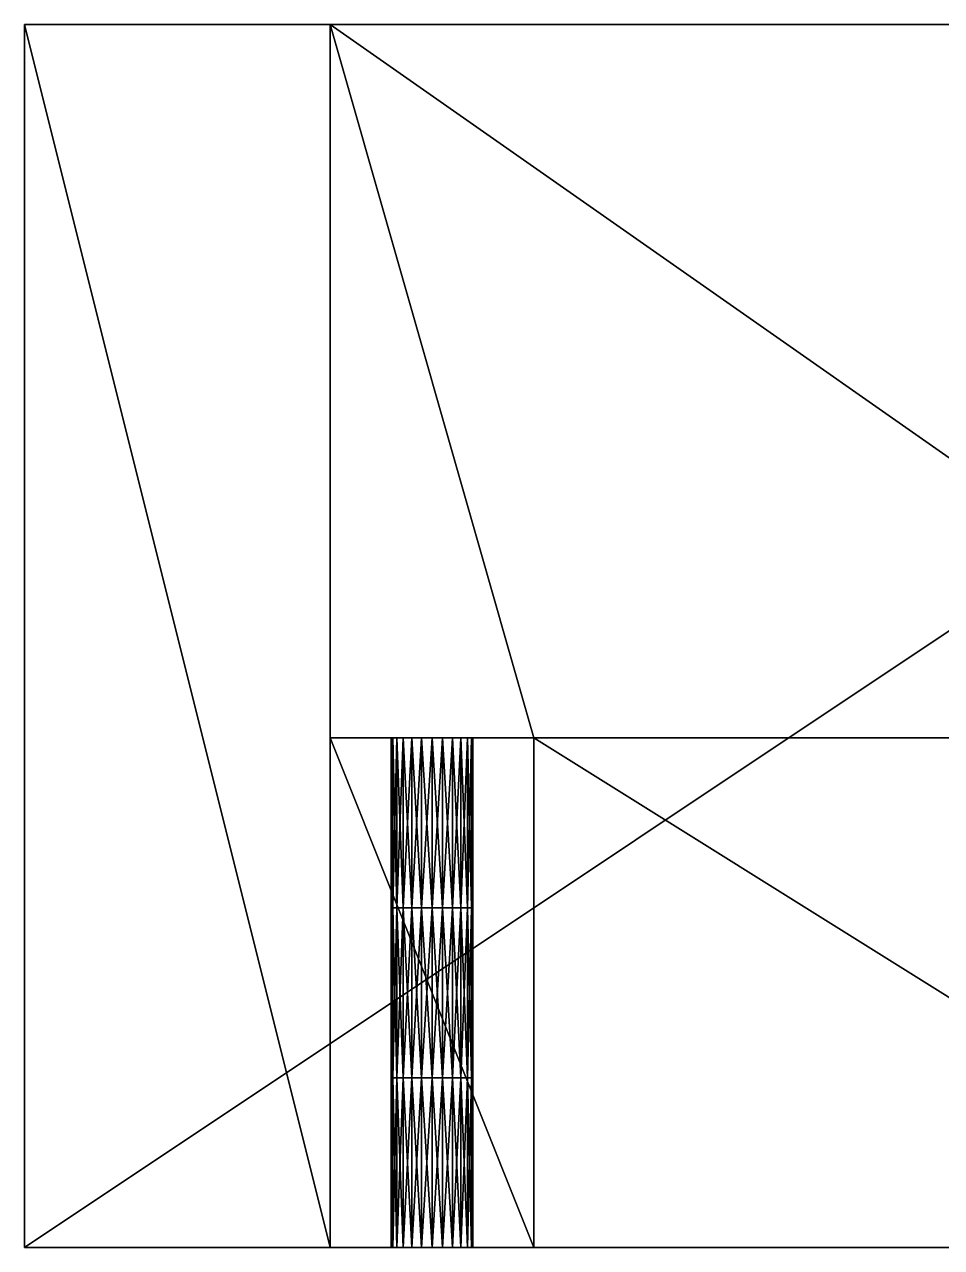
# Model space of a CAD drawing. Extents: x -45 to 45, y -30 to 30.
# Drawn here: x -45 to 0, y -30 to 30 of the extents above; entities that cross this region are included whole.
import ezdxf

# ---------------------------------------------------------------- set-up
doc = ezdxf.new("R2010")
doc.units = 0

msp = doc.modelspace()

# ---------------------------------------------------------------- linework, layer by layer
for points in [[(-30, 30, 10), (30, 30, 10), (-45, 30)], [(-45, 30), (30, 30, 10), (45, 30)], [(-45, 30), (-45, 30, 10), (-30, 30, 10)], [(-45, 30), (-45, -30.000006), (-45, 30, 10)], [(-45, 30, 10), (-45, -30.000006), (-45, -30.000006, 10)], [(-30, 30, 10), (-45, 30, 10), (-30, -30.000006, 10)], [(-30, -30.000006, 10), (-45, 30, 10), (-45, -30.000006, 10)], [(45, -30.000006), (-45, -30.000006), (45, 30)], [(45, 30), (-45, -30.000006), (-45, 30)], [(-30, -30.000006, 10), (-30, -5, 40), (-30, 30, 10)], [(-30, 30, 10), (-30, -5, 40), (-30, 30, 40)], [(-30, 30, 40), (30, 30, 40), (-30, 30, 10)], [(-30, 30, 10), (30, 30, 40), (30, 30, 10)], [(-20, -5, 40), (20, -5, 40), (-30, 30, 40)], [(-30, 30, 40), (20, -5, 40), (30, 30, 40)], [(-30, 30, 40), (-30, -5, 40), (-20, -5, 40)], [(-26.931852, -5, 55.517639), (-27, -5, 55), (-30, -5, 60)], [(-30, -5, 60), (-27, -5, 55), (-26.931852, -5, 54.482361)], [(-30, -5, 60), (-26.931852, -5, 54.482361), (-26.931852, -5, 45.517639)], [(-20, -5, 60), (-25, -5, 57), (-30, -5, 60)], [(-30, -5, 60), (-25, -5, 57), (-25.517639, -5, 56.931854)], [(-30, -5, 60), (-25.517639, -5, 56.931854), (-26, -5, 56.732052)], [(-26, -5, 56.732052), (-26.414213, -5, 56.414215), (-30, -5, 60)], [(-30, -5, 60), (-26.414213, -5, 56.414215), (-26.732052, -5, 56)], [(-30, -5, 60), (-26.732052, -5, 56), (-26.931852, -5, 55.517639)], [(-26.931852, -5, 45.517639), (-27, -5, 45), (-30, -5, 40)], [(-30, -5, 40), (-27, -5, 45), (-26.931852, -5, 44.482361)], [(-30, -5, 40), (-26.931852, -5, 44.482361), (-26.732052, -5, 44)], [(-26.732052, -5, 44), (-26.414213, -5, 43.585789), (-30, -5, 40)], [(-30, -5, 40), (-26.414213, -5, 43.585789), (-26, -5, 43.267948)], [(-30, -5, 40), (-26, -5, 43.267948), (-25.517639, -5, 43.06815)], [(-25.517639, -5, 43.06815), (-25, -5, 43), (-30, -5, 40)], [(-30, -5, 40), (-25, -5, 43), (-20, -5, 40)], [(-30, -5, 60), (-26.931852, -5, 45.517639), (-30, -5, 40)], [(-30, -5, 60), (-30, -5, 40), (-30, -30.000006, 60)], [(-30, -30.000006, 60), (-30, -5, 40), (-30, -30.000006, 10)], [(-20, -5, 60), (-30, -5, 60), (-20, -30.000006, 60)], [(-20, -30.000006, 60), (-30, -5, 60), (-30, -30.000006, 60)], [(-26.931852, -5, 55.517639), (-26.931852, -13.333336, 55.517639), (-27, -5, 55)], [(-27, -5, 55), (-26.931852, -13.333336, 55.517639), (-27, -13.333336, 55)], [(-27, -5, 55), (-27, -13.333336, 55), (-26.931852, -5, 54.482361)], [(-26.931852, -5, 54.482361), (-27, -13.333336, 55), (-26.931852, -13.333336, 54.482361)], [(-26.931852, -5, 45.517639), (-26.931852, -13.333336, 45.517639), (-27, -5, 45)], [(-27, -5, 45), (-26.931852, -13.333336, 45.517639), (-27, -13.333336, 45)], [(-27, -5, 45), (-27, -13.333336, 45), (-26.931852, -5, 44.482361)], [(-26.931852, -5, 44.482361), (-27, -13.333336, 45), (-26.931852, -13.333336, 44.482361)], [(-26.931852, -5, 45.517639), (-26.931852, -5, 54.482361), (-26.732052, -5, 54)], [(-26.931852, -5, 45.517639), (-26.732052, -5, 54), (-26.732052, -5, 46)], [(-26.931852, -5, 54.482361), (-26.931852, -13.333336, 54.482361), (-26.732052, -5, 54)], [(-26.732052, -5, 54), (-26.931852, -13.333336, 54.482361), (-26.732052, -13.333336, 54)], [(-26.732052, -5, 56), (-26.732052, -13.333336, 56), (-26.931852, -5, 55.517639)], [(-26.931852, -5, 55.517639), (-26.732052, -13.333336, 56), (-26.931852, -13.333336, 55.517639)], [(-26.931852, -5, 44.482361), (-26.931852, -13.333336, 44.482361), (-26.732052, -5, 44)], [(-26.732052, -5, 44), (-26.931852, -13.333336, 44.482361), (-26.732052, -13.333336, 44)], [(-26.732052, -5, 46), (-26.732052, -13.333336, 46), (-26.931852, -5, 45.517639)], [(-26.931852, -5, 45.517639), (-26.732052, -13.333336, 46), (-26.931852, -13.333336, 45.517639)], [(-26.732052, -5, 46), (-26.732052, -5, 54), (-26.414213, -5, 46.414215)], [(-26.414213, -5, 46.414215), (-26.732052, -5, 54), (-26.414213, -5, 53.585789)], [(-26.732052, -5, 54), (-26.732052, -13.333336, 54), (-26.414213, -5, 53.585789)], [(-26.414213, -5, 53.585789), (-26.732052, -13.333336, 54), (-26.414213, -13.333336, 53.585789)], [(-26.414213, -5, 56.414215), (-26.414213, -13.333336, 56.414215), (-26.732052, -5, 56)], [(-26.732052, -5, 56), (-26.414213, -13.333336, 56.414215), (-26.732052, -13.333336, 56)], [(-26.732052, -5, 44), (-26.732052, -13.333336, 44), (-26.414213, -5, 43.585789)], [(-26.414213, -5, 43.585789), (-26.732052, -13.333336, 44), (-26.414213, -13.333336, 43.585789)], [(-26.414213, -5, 46.414215), (-26.414213, -13.333336, 46.414215), (-26.732052, -5, 46)], [(-26.732052, -5, 46), (-26.414213, -13.333336, 46.414215), (-26.732052, -13.333336, 46)], [(-26.414213, -5, 46.414215), (-26.414213, -5, 53.585789), (-26, -5, 46.732052)], [(-26, -5, 46.732052), (-26.414213, -5, 53.585789), (-26, -5, 53.267948)], [(-26.414213, -5, 53.585789), (-26.414213, -13.333336, 53.585789), (-26, -5, 53.267948)], [(-26, -5, 53.267948), (-26.414213, -13.333336, 53.585789), (-26, -13.333336, 53.267948)], [(-26, -5, 56.732052), (-26, -13.333336, 56.732052), (-26.414213, -5, 56.414215)], [(-26.414213, -5, 56.414215), (-26, -13.333336, 56.732052), (-26.414213, -13.333336, 56.414215)], [(-26.414213, -5, 43.585789), (-26.414213, -13.333336, 43.585789), (-26, -5, 43.267948)], [(-26, -5, 43.267948), (-26.414213, -13.333336, 43.585789), (-26, -13.333336, 43.267948)], [(-26, -5, 46.732052), (-26, -13.333336, 46.732052), (-26.414213, -5, 46.414215)], [(-26.414213, -5, 46.414215), (-26, -13.333336, 46.732052), (-26.414213, -13.333336, 46.414215)], [(-26, -5, 46.732052), (-26, -5, 53.267948), (-25.517639, -5, 46.93185)], [(-25.517639, -5, 46.93185), (-26, -5, 53.267948), (-25.517639, -5, 53.06815)], [(-26, -5, 53.267948), (-26, -13.333336, 53.267948), (-25.517639, -5, 53.06815)], [(-25.517639, -5, 53.06815), (-26, -13.333336, 53.267948), (-25.517639, -13.333336, 53.06815)], [(-25.517639, -5, 56.931854), (-25.517639, -13.333336, 56.931854), (-26, -5, 56.732052)], [(-26, -5, 56.732052), (-25.517639, -13.333336, 56.931854), (-26, -13.333336, 56.732052)], [(-26, -5, 43.267948), (-26, -13.333336, 43.267948), (-25.517639, -5, 43.06815)], [(-25.517639, -5, 43.06815), (-26, -13.333336, 43.267948), (-25.517639, -13.333336, 43.06815)], [(-25.517639, -5, 46.93185), (-25.517639, -13.333336, 46.93185), (-26, -5, 46.732052)], [(-26, -5, 46.732052), (-25.517639, -13.333336, 46.93185), (-26, -13.333336, 46.732052)], [(-25.517639, -5, 46.93185), (-25.517639, -5, 53.06815), (-25, -5, 47)], [(-25, -5, 47), (-25.517639, -5, 53.06815), (-25, -5, 53)], [(-25.517639, -5, 53.06815), (-25.517639, -13.333336, 53.06815), (-25, -5, 53)], [(-25, -5, 53), (-25.517639, -13.333336, 53.06815), (-25, -13.333336, 53)], [(-25, -5, 57), (-25, -13.333336, 57), (-25.517639, -5, 56.931854)], [(-25.517639, -5, 56.931854), (-25, -13.333336, 57), (-25.517639, -13.333336, 56.931854)], [(-25.517639, -5, 43.06815), (-25.517639, -13.333336, 43.06815), (-25, -5, 43)], [(-25, -5, 43), (-25.517639, -13.333336, 43.06815), (-25, -13.333336, 43)], [(-25, -5, 47), (-25, -13.333336, 47), (-25.517639, -5, 46.93185)], [(-25.517639, -5, 46.93185), (-25, -13.333336, 47), (-25.517639, -13.333336, 46.93185)], [(-25, -5, 47), (-25, -5, 53), (-24.482363, -5, 53.06815)], [(-25, -5, 47), (-24.482363, -5, 53.06815), (-24.482363, -5, 46.93185)], [(-20, -5, 60), (-24.482363, -5, 56.931854), (-25, -5, 57)], [(-20, -5, 40), (-25, -5, 43), (-24.482363, -5, 43.06815)], [(-25, -5, 53), (-25, -13.333336, 53), (-24.482363, -5, 53.06815)], [(-24.482363, -5, 53.06815), (-25, -13.333336, 53), (-24.482363, -13.333336, 53.06815)], [(-24.482363, -5, 56.931854), (-24.482363, -13.333336, 56.931854), (-25, -5, 57)], [(-25, -5, 57), (-24.482363, -13.333336, 56.931854), (-25, -13.333336, 57)], [(-25, -5, 43), (-25, -13.333336, 43), (-24.482363, -5, 43.06815)], [(-24.482363, -5, 43.06815), (-25, -13.333336, 43), (-24.482363, -13.333336, 43.06815)], [(-24.482363, -5, 46.93185), (-24.482363, -13.333336, 46.93185), (-25, -5, 47)], [(-25, -5, 47), (-24.482363, -13.333336, 46.93185), (-25, -13.333336, 47)], [(-24.482363, -5, 46.93185), (-24.482363, -5, 53.06815), (-24, -5, 53.267948)], [(-24.482363, -5, 46.93185), (-24, -5, 53.267948), (-24, -5, 46.732052)], [(-24, -5, 56.732052), (-24.482363, -5, 56.931854), (-20, -5, 60)], [(-20, -5, 40), (-24.482363, -5, 43.06815), (-24, -5, 43.267948)], [(-24.482363, -5, 53.06815), (-24.482363, -13.333336, 53.06815), (-24, -5, 53.267948)], [(-24, -5, 53.267948), (-24.482363, -13.333336, 53.06815), (-24, -13.333336, 53.267948)], [(-24, -5, 56.732052), (-24, -13.333336, 56.732052), (-24.482363, -5, 56.931854)], [(-24.482363, -5, 56.931854), (-24, -13.333336, 56.732052), (-24.482363, -13.333336, 56.931854)], [(-24.482363, -5, 43.06815), (-24.482363, -13.333336, 43.06815), (-24, -5, 43.267948)], [(-24, -5, 43.267948), (-24.482363, -13.333336, 43.06815), (-24, -13.333336, 43.267948)], [(-24, -5, 46.732052), (-24, -13.333336, 46.732052), (-24.482363, -5, 46.93185)], [(-24.482363, -5, 46.93185), (-24, -13.333336, 46.732052), (-24.482363, -13.333336, 46.93185)], [(-24, -5, 46.732052), (-24, -5, 53.267948), (-23.585787, -5, 53.585789)], [(-24, -5, 46.732052), (-23.585787, -5, 53.585789), (-23.585787, -5, 46.414215)], [(-20, -5, 60), (-23.585787, -5, 56.414215), (-24, -5, 56.732052)], [(-24, -5, 43.267948), (-23.585787, -5, 43.585789), (-20, -5, 40)], [(-24, -5, 53.267948), (-24, -13.333336, 53.267948), (-23.585787, -5, 53.585789)], [(-23.585787, -5, 53.585789), (-24, -13.333336, 53.267948), (-23.585787, -13.333336, 53.585789)], [(-23.585787, -5, 56.414215), (-23.585787, -13.333336, 56.414215), (-24, -5, 56.732052)], [(-24, -5, 56.732052), (-23.585787, -13.333336, 56.414215), (-24, -13.333336, 56.732052)], [(-24, -5, 43.267948), (-24, -13.333336, 43.267948), (-23.585787, -5, 43.585789)], [(-23.585787, -5, 43.585789), (-24, -13.333336, 43.267948), (-23.585787, -13.333336, 43.585789)], [(-23.585787, -5, 46.414215), (-23.585787, -13.333336, 46.414215), (-24, -5, 46.732052)], [(-24, -5, 46.732052), (-23.585787, -13.333336, 46.414215), (-24, -13.333336, 46.732052)], [(-23.585787, -5, 46.414215), (-23.585787, -5, 53.585789), (-23.26795, -5, 54)], [(-23.585787, -5, 46.414215), (-23.26795, -5, 54), (-23.26795, -5, 46)], [(-20, -5, 60), (-23.26795, -5, 56), (-23.585787, -5, 56.414215)], [(-20, -5, 40), (-23.585787, -5, 43.585789), (-23.26795, -5, 44)], [(-23.585787, -5, 53.585789), (-23.585787, -13.333336, 53.585789), (-23.26795, -5, 54)], [(-23.26795, -5, 54), (-23.585787, -13.333336, 53.585789), (-23.26795, -13.333336, 54)], [(-23.26795, -5, 56), (-23.26795, -13.333336, 56), (-23.585787, -5, 56.414215)], [(-23.585787, -5, 56.414215), (-23.26795, -13.333336, 56), (-23.585787, -13.333336, 56.414215)], [(-23.585787, -5, 43.585789), (-23.585787, -13.333336, 43.585789), (-23.26795, -5, 44)], [(-23.26795, -5, 44), (-23.585787, -13.333336, 43.585789), (-23.26795, -13.333336, 44)], [(-23.26795, -5, 46), (-23.26795, -13.333336, 46), (-23.585787, -5, 46.414215)], [(-23.585787, -5, 46.414215), (-23.26795, -13.333336, 46), (-23.585787, -13.333336, 46.414215)], [(-23.26795, -5, 46), (-23.26795, -5, 54), (-23.06815, -5, 45.517639)], [(-23.06815, -5, 45.517639), (-23.26795, -5, 54), (-23.06815, -5, 54.482361)], [(-23.06815, -5, 55.517639), (-23.26795, -5, 56), (-20, -5, 60)], [(-20, -5, 40), (-23.26795, -5, 44), (-23.06815, -5, 44.482361)], [(-23.26795, -5, 54), (-23.26795, -13.333336, 54), (-23.06815, -5, 54.482361)], [(-23.06815, -5, 54.482361), (-23.26795, -13.333336, 54), (-23.06815, -13.333336, 54.482361)], [(-23.06815, -5, 55.517639), (-23.06815, -13.333336, 55.517639), (-23.26795, -5, 56)], [(-23.26795, -5, 56), (-23.06815, -13.333336, 55.517639), (-23.26795, -13.333336, 56)], [(-23.26795, -5, 44), (-23.26795, -13.333336, 44), (-23.06815, -5, 44.482361)], [(-23.06815, -5, 44.482361), (-23.26795, -13.333336, 44), (-23.06815, -13.333336, 44.482361)], [(-23.06815, -5, 45.517639), (-23.06815, -13.333336, 45.517639), (-23.26795, -5, 46)], [(-23.26795, -5, 46), (-23.06815, -13.333336, 45.517639), (-23.26795, -13.333336, 46)], [(-23.06815, -5, 45.517639), (-23.06815, -5, 54.482361), (-20, -5, 60)], [(-20, -5, 60), (-23.06815, -5, 54.482361), (-23, -5, 55)], [(-20, -5, 60), (-23, -5, 55), (-23.06815, -5, 55.517639)], [(-23.06815, -5, 44.482361), (-23, -5, 45), (-20, -5, 40)], [(-20, -5, 40), (-23, -5, 45), (-23.06815, -5, 45.517639)], [(-20, -5, 40), (-23.06815, -5, 45.517639), (-20, -5, 60)], [(-23.06815, -5, 54.482361), (-23.06815, -13.333336, 54.482361), (-23, -5, 55)], [(-23, -5, 55), (-23.06815, -13.333336, 54.482361), (-23, -13.333336, 55)], [(-23, -5, 55), (-23, -13.333336, 55), (-23.06815, -5, 55.517639)], [(-23.06815, -5, 55.517639), (-23, -13.333336, 55), (-23.06815, -13.333336, 55.517639)], [(-23.06815, -5, 44.482361), (-23.06815, -13.333336, 44.482361), (-23, -5, 45)], [(-23, -5, 45), (-23.06815, -13.333336, 44.482361), (-23, -13.333336, 45)], [(-23, -5, 45), (-23, -13.333336, 45), (-23.06815, -5, 45.517639)], [(-23.06815, -5, 45.517639), (-23, -13.333336, 45), (-23.06815, -13.333336, 45.517639)], [(-20, -5, 60), (-20, -30.000006, 60), (-20, -5, 40)], [(-20, -5, 40), (-20, -30.000006, 60), (-20, -30.000006, 40)], [(-20, -30.000006, 40), (20, -30, 40), (-20, -5, 40)], [(-20, -5, 40), (20, -30, 40), (20, -5, 40)], [(-27, -13.333336, 55), (-27, -21.666672, 55), (-26.931852, -13.333336, 54.482361)], [(-26.931852, -13.333336, 54.482361), (-27, -21.666672, 55), (-26.931852, -21.666672, 54.482361)], [(-26.931852, -13.333336, 55.517639), (-26.931852, -21.666672, 55.517639), (-27, -13.333336, 55)], [(-27, -13.333336, 55), (-26.931852, -21.666672, 55.517639), (-27, -21.666672, 55)], [(-27, -13.333336, 45), (-27, -21.666672, 45), (-26.931852, -13.333336, 44.482361)], [(-26.931852, -13.333336, 44.482361), (-27, -21.666672, 45), (-26.931852, -21.666672, 44.482361)], [(-26.931852, -13.333336, 45.517639), (-26.931852, -21.666672, 45.517639), (-27, -13.333336, 45)], [(-27, -13.333336, 45), (-26.931852, -21.666672, 45.517639), (-27, -21.666672, 45)], [(-26.931852, -13.333336, 54.482361), (-26.931852, -21.666672, 54.482361), (-26.732052, -13.333336, 54)], [(-26.732052, -13.333336, 54), (-26.931852, -21.666672, 54.482361), (-26.732052, -21.666672, 54)], [(-26.732052, -13.333336, 56), (-26.732052, -21.666672, 56), (-26.931852, -13.333336, 55.517639)], [(-26.931852, -13.333336, 55.517639), (-26.732052, -21.666672, 56), (-26.931852, -21.666672, 55.517639)], [(-26.931852, -13.333336, 44.482361), (-26.931852, -21.666672, 44.482361), (-26.732052, -13.333336, 44)], [(-26.732052, -13.333336, 44), (-26.931852, -21.666672, 44.482361), (-26.732052, -21.666672, 44)], [(-26.732052, -13.333336, 46), (-26.732052, -21.666672, 46), (-26.931852, -13.333336, 45.517639)], [(-26.931852, -13.333336, 45.517639), (-26.732052, -21.666672, 46), (-26.931852, -21.666672, 45.517639)], [(-26.732052, -13.333336, 54), (-26.732052, -21.666672, 54), (-26.414213, -13.333336, 53.585789)], [(-26.414213, -13.333336, 53.585789), (-26.732052, -21.666672, 54), (-26.414213, -21.666672, 53.585789)], [(-26.414213, -13.333336, 56.414215), (-26.414213, -21.666672, 56.414215), (-26.732052, -13.333336, 56)], [(-26.732052, -13.333336, 56), (-26.414213, -21.666672, 56.414215), (-26.732052, -21.666672, 56)], [(-26.732052, -13.333336, 44), (-26.732052, -21.666672, 44), (-26.414213, -13.333336, 43.585789)], [(-26.414213, -13.333336, 43.585789), (-26.732052, -21.666672, 44), (-26.414213, -21.666672, 43.585789)], [(-26.414213, -13.333336, 46.414215), (-26.414213, -21.666672, 46.414215), (-26.732052, -13.333336, 46)], [(-26.732052, -13.333336, 46), (-26.414213, -21.666672, 46.414215), (-26.732052, -21.666672, 46)], [(-26.414213, -13.333336, 53.585789), (-26.414213, -21.666672, 53.585789), (-26, -13.333336, 53.267948)], [(-26, -13.333336, 53.267948), (-26.414213, -21.666672, 53.585789), (-26, -21.666672, 53.267948)], [(-26, -13.333336, 56.732052), (-26, -21.666672, 56.732052), (-26.414213, -13.333336, 56.414215)], [(-26.414213, -13.333336, 56.414215), (-26, -21.666672, 56.732052), (-26.414213, -21.666672, 56.414215)], [(-26.414213, -13.333336, 43.585789), (-26.414213, -21.666672, 43.585789), (-26, -13.333336, 43.267948)], [(-26, -13.333336, 43.267948), (-26.414213, -21.666672, 43.585789), (-26, -21.666672, 43.267948)], [(-26, -13.333336, 46.732052), (-26, -21.666672, 46.732052), (-26.414213, -13.333336, 46.414215)], [(-26.414213, -13.333336, 46.414215), (-26, -21.666672, 46.732052), (-26.414213, -21.666672, 46.414215)], [(-26, -13.333336, 53.267948), (-26, -21.666672, 53.267948), (-25.517639, -13.333336, 53.06815)], [(-25.517639, -13.333336, 53.06815), (-26, -21.666672, 53.267948), (-25.517639, -21.666672, 53.06815)], [(-25.517639, -13.333336, 56.931854), (-25.517639, -21.666672, 56.931854), (-26, -13.333336, 56.732052)], [(-26, -13.333336, 56.732052), (-25.517639, -21.666672, 56.931854), (-26, -21.666672, 56.732052)], [(-26, -13.333336, 43.267948), (-26, -21.666672, 43.267948), (-25.517639, -13.333336, 43.06815)], [(-25.517639, -13.333336, 43.06815), (-26, -21.666672, 43.267948), (-25.517639, -21.666672, 43.06815)], [(-25.517639, -13.333336, 46.93185), (-25.517639, -21.666672, 46.93185), (-26, -13.333336, 46.732052)], [(-26, -13.333336, 46.732052), (-25.517639, -21.666672, 46.93185), (-26, -21.666672, 46.732052)], [(-25.517639, -13.333336, 53.06815), (-25.517639, -21.666672, 53.06815), (-25, -13.333336, 53)], [(-25, -13.333336, 53), (-25.517639, -21.666672, 53.06815), (-25, -21.666672, 53)], [(-25, -13.333336, 57), (-25, -21.666672, 57), (-25.517639, -13.333336, 56.931854)], [(-25.517639, -13.333336, 56.931854), (-25, -21.666672, 57), (-25.517639, -21.666672, 56.931854)], [(-25.517639, -13.333336, 43.06815), (-25.517639, -21.666672, 43.06815), (-25, -13.333336, 43)], [(-25, -13.333336, 43), (-25.517639, -21.666672, 43.06815), (-25, -21.666672, 43)], [(-25, -13.333336, 47), (-25, -21.666672, 47), (-25.517639, -13.333336, 46.93185)], [(-25.517639, -13.333336, 46.93185), (-25, -21.666672, 47), (-25.517639, -21.666672, 46.93185)], [(-25, -13.333336, 53), (-25, -21.666672, 53), (-24.482363, -13.333336, 53.06815)], [(-24.482363, -13.333336, 53.06815), (-25, -21.666672, 53), (-24.482363, -21.666672, 53.06815)], [(-24.482363, -13.333336, 56.931854), (-24.482363, -21.666672, 56.931854), (-25, -13.333336, 57)], [(-25, -13.333336, 57), (-24.482363, -21.666672, 56.931854), (-25, -21.666672, 57)], [(-25, -13.333336, 43), (-25, -21.666672, 43), (-24.482363, -13.333336, 43.06815)], [(-24.482363, -13.333336, 43.06815), (-25, -21.666672, 43), (-24.482363, -21.666672, 43.06815)], [(-24.482363, -13.333336, 46.93185), (-24.482363, -21.666672, 46.93185), (-25, -13.333336, 47)], [(-25, -13.333336, 47), (-24.482363, -21.666672, 46.93185), (-25, -21.666672, 47)], [(-24.482363, -13.333336, 53.06815), (-24.482363, -21.666672, 53.06815), (-24, -13.333336, 53.267948)], [(-24, -13.333336, 53.267948), (-24.482363, -21.666672, 53.06815), (-24, -21.666672, 53.267948)], [(-24, -13.333336, 56.732052), (-24, -21.666672, 56.732052), (-24.482363, -13.333336, 56.931854)], [(-24.482363, -13.333336, 56.931854), (-24, -21.666672, 56.732052), (-24.482363, -21.666672, 56.931854)], [(-24.482363, -13.333336, 43.06815), (-24.482363, -21.666672, 43.06815), (-24, -13.333336, 43.267948)], [(-24, -13.333336, 43.267948), (-24.482363, -21.666672, 43.06815), (-24, -21.666672, 43.267948)], [(-24, -13.333336, 46.732052), (-24, -21.666672, 46.732052), (-24.482363, -13.333336, 46.93185)], [(-24.482363, -13.333336, 46.93185), (-24, -21.666672, 46.732052), (-24.482363, -21.666672, 46.93185)], [(-24, -13.333336, 53.267948), (-24, -21.666672, 53.267948), (-23.585787, -13.333336, 53.585789)], [(-23.585787, -13.333336, 53.585789), (-24, -21.666672, 53.267948), (-23.585787, -21.666672, 53.585789)], [(-23.585787, -13.333336, 56.414215), (-23.585787, -21.666672, 56.414215), (-24, -13.333336, 56.732052)], [(-24, -13.333336, 56.732052), (-23.585787, -21.666672, 56.414215), (-24, -21.666672, 56.732052)], [(-24, -13.333336, 43.267948), (-24, -21.666672, 43.267948), (-23.585787, -13.333336, 43.585789)], [(-23.585787, -13.333336, 43.585789), (-24, -21.666672, 43.267948), (-23.585787, -21.666672, 43.585789)], [(-23.585787, -13.333336, 46.414215), (-23.585787, -21.666672, 46.414215), (-24, -13.333336, 46.732052)], [(-24, -13.333336, 46.732052), (-23.585787, -21.666672, 46.414215), (-24, -21.666672, 46.732052)], [(-23.585787, -13.333336, 53.585789), (-23.585787, -21.666672, 53.585789), (-23.26795, -13.333336, 54)], [(-23.26795, -13.333336, 54), (-23.585787, -21.666672, 53.585789), (-23.26795, -21.666672, 54)], [(-23.26795, -13.333336, 56), (-23.26795, -21.666672, 56), (-23.585787, -13.333336, 56.414215)], [(-23.585787, -13.333336, 56.414215), (-23.26795, -21.666672, 56), (-23.585787, -21.666672, 56.414215)], [(-23.585787, -13.333336, 43.585789), (-23.585787, -21.666672, 43.585789), (-23.26795, -13.333336, 44)], [(-23.26795, -13.333336, 44), (-23.585787, -21.666672, 43.585789), (-23.26795, -21.666672, 44)], [(-23.26795, -13.333336, 46), (-23.26795, -21.666672, 46), (-23.585787, -13.333336, 46.414215)], [(-23.585787, -13.333336, 46.414215), (-23.26795, -21.666672, 46), (-23.585787, -21.666672, 46.414215)], [(-23.26795, -13.333336, 54), (-23.26795, -21.666672, 54), (-23.06815, -13.333336, 54.482361)], [(-23.06815, -13.333336, 54.482361), (-23.26795, -21.666672, 54), (-23.06815, -21.666672, 54.482361)], [(-23.06815, -13.333336, 55.517639), (-23.06815, -21.666672, 55.517639), (-23.26795, -13.333336, 56)], [(-23.26795, -13.333336, 56), (-23.06815, -21.666672, 55.517639), (-23.26795, -21.666672, 56)], [(-23.26795, -13.333336, 44), (-23.26795, -21.666672, 44), (-23.06815, -13.333336, 44.482361)], [(-23.06815, -13.333336, 44.482361), (-23.26795, -21.666672, 44), (-23.06815, -21.666672, 44.482361)], [(-23.06815, -13.333336, 45.517639), (-23.06815, -21.666672, 45.517639), (-23.26795, -13.333336, 46)], [(-23.26795, -13.333336, 46), (-23.06815, -21.666672, 45.517639), (-23.26795, -21.666672, 46)], [(-23.06815, -13.333336, 54.482361), (-23.06815, -21.666672, 54.482361), (-23, -13.333336, 55)], [(-23, -13.333336, 55), (-23.06815, -21.666672, 54.482361), (-23, -21.666672, 55)], [(-23, -13.333336, 55), (-23, -21.666672, 55), (-23.06815, -13.333336, 55.517639)], [(-23.06815, -13.333336, 55.517639), (-23, -21.666672, 55), (-23.06815, -21.666672, 55.517639)], [(-23.06815, -13.333336, 44.482361), (-23.06815, -21.666672, 44.482361), (-23, -13.333336, 45)], [(-23, -13.333336, 45), (-23.06815, -21.666672, 44.482361), (-23, -21.666672, 45)], [(-23, -13.333336, 45), (-23, -21.666672, 45), (-23.06815, -13.333336, 45.517639)], [(-23.06815, -13.333336, 45.517639), (-23, -21.666672, 45), (-23.06815, -21.666672, 45.517639)], [(-26.931852, -30.000006, 54.482361), (-26.931852, -21.666672, 54.482361), (-27, -30.000006, 55)], [(-27, -30.000006, 55), (-26.931852, -21.666672, 54.482361), (-27, -21.666672, 55)], [(-27, -30.000006, 55), (-27, -21.666672, 55), (-26.931852, -30.000006, 55.517639)], [(-26.931852, -30.000006, 55.517639), (-27, -21.666672, 55), (-26.931852, -21.666672, 55.517639)], [(-26.931852, -30.000006, 44.482361), (-26.931852, -21.666672, 44.482361), (-27, -30.000006, 45)], [(-27, -30.000006, 45), (-26.931852, -21.666672, 44.482361), (-27, -21.666672, 45)], [(-27, -30.000006, 45), (-27, -21.666672, 45), (-26.931852, -30.000006, 45.517639)], [(-26.931852, -30.000006, 45.517639), (-27, -21.666672, 45), (-26.931852, -21.666672, 45.517639)], [(-26.931852, -30.000006, 55.517639), (-26.931852, -21.666672, 55.517639), (-26.732052, -30.000006, 56)], [(-26.732052, -30.000006, 56), (-26.931852, -21.666672, 55.517639), (-26.732052, -21.666672, 56)], [(-26.732052, -30.000006, 54), (-26.732052, -21.666672, 54), (-26.931852, -30.000006, 54.482361)], [(-26.931852, -30.000006, 54.482361), (-26.732052, -21.666672, 54), (-26.931852, -21.666672, 54.482361)], [(-26.931852, -30.000006, 45.517639), (-26.931852, -21.666672, 45.517639), (-26.732052, -30.000006, 46)], [(-26.732052, -30.000006, 46), (-26.931852, -21.666672, 45.517639), (-26.732052, -21.666672, 46)], [(-26.732052, -30.000006, 44), (-26.732052, -21.666672, 44), (-26.931852, -30.000006, 44.482361)], [(-26.931852, -30.000006, 44.482361), (-26.732052, -21.666672, 44), (-26.931852, -21.666672, 44.482361)], [(-26.732052, -30.000006, 56), (-26.732052, -21.666672, 56), (-26.414213, -30.000006, 56.414215)], [(-26.414213, -30.000006, 56.414215), (-26.732052, -21.666672, 56), (-26.414213, -21.666672, 56.414215)], [(-26.414213, -30.000006, 53.585789), (-26.414213, -21.666672, 53.585789), (-26.732052, -30.000006, 54)], [(-26.732052, -30.000006, 54), (-26.414213, -21.666672, 53.585789), (-26.732052, -21.666672, 54)], [(-26.732052, -30.000006, 46), (-26.732052, -21.666672, 46), (-26.414213, -30.000006, 46.414215)], [(-26.414213, -30.000006, 46.414215), (-26.732052, -21.666672, 46), (-26.414213, -21.666672, 46.414215)], [(-26.414213, -30.000006, 43.585789), (-26.414213, -21.666672, 43.585789), (-26.732052, -30.000006, 44)], [(-26.732052, -30.000006, 44), (-26.414213, -21.666672, 43.585789), (-26.732052, -21.666672, 44)], [(-26.414213, -30.000006, 56.414215), (-26.414213, -21.666672, 56.414215), (-26, -30.000006, 56.732052)], [(-26, -30.000006, 56.732052), (-26.414213, -21.666672, 56.414215), (-26, -21.666672, 56.732052)], [(-26, -30.000006, 53.267948), (-26, -21.666672, 53.267948), (-26.414213, -30.000006, 53.585789)], [(-26.414213, -30.000006, 53.585789), (-26, -21.666672, 53.267948), (-26.414213, -21.666672, 53.585789)], [(-26.414213, -30.000006, 46.414215), (-26.414213, -21.666672, 46.414215), (-26, -30.000006, 46.732052)], [(-26, -30.000006, 46.732052), (-26.414213, -21.666672, 46.414215), (-26, -21.666672, 46.732052)], [(-26, -30.000006, 43.267948), (-26, -21.666672, 43.267948), (-26.414213, -30.000006, 43.585789)], [(-26.414213, -30.000006, 43.585789), (-26, -21.666672, 43.267948), (-26.414213, -21.666672, 43.585789)], [(-26, -30.000006, 56.732052), (-26, -21.666672, 56.732052), (-25.517639, -30.000006, 56.931854)], [(-25.517639, -30.000006, 56.931854), (-26, -21.666672, 56.732052), (-25.517639, -21.666672, 56.931854)], [(-25.517639, -30.000006, 53.06815), (-25.517639, -21.666672, 53.06815), (-26, -30.000006, 53.267948)], [(-26, -30.000006, 53.267948), (-25.517639, -21.666672, 53.06815), (-26, -21.666672, 53.267948)], [(-26, -30.000006, 46.732052), (-26, -21.666672, 46.732052), (-25.517639, -30.000006, 46.93185)], [(-25.517639, -30.000006, 46.93185), (-26, -21.666672, 46.732052), (-25.517639, -21.666672, 46.93185)], [(-25.517639, -30.000006, 43.06815), (-25.517639, -21.666672, 43.06815), (-26, -30.000006, 43.267948)], [(-26, -30.000006, 43.267948), (-25.517639, -21.666672, 43.06815), (-26, -21.666672, 43.267948)], [(-25.517639, -30.000006, 56.931854), (-25.517639, -21.666672, 56.931854), (-25, -30.000006, 57)], [(-25, -30.000006, 57), (-25.517639, -21.666672, 56.931854), (-25, -21.666672, 57)], [(-25, -30.000006, 53), (-25, -21.666672, 53), (-25.517639, -30.000006, 53.06815)], [(-25.517639, -30.000006, 53.06815), (-25, -21.666672, 53), (-25.517639, -21.666672, 53.06815)], [(-25.517639, -30.000006, 46.93185), (-25.517639, -21.666672, 46.93185), (-25, -30.000006, 47)], [(-25, -30.000006, 47), (-25.517639, -21.666672, 46.93185), (-25, -21.666672, 47)], [(-25, -30.000006, 43), (-25, -21.666672, 43), (-25.517639, -30.000006, 43.06815)], [(-25.517639, -30.000006, 43.06815), (-25, -21.666672, 43), (-25.517639, -21.666672, 43.06815)], [(-25, -30.000006, 57), (-25, -21.666672, 57), (-24.482363, -30.000006, 56.931854)], [(-24.482363, -30.000006, 56.931854), (-25, -21.666672, 57), (-24.482363, -21.666672, 56.931854)], [(-24.482363, -30.000006, 53.06815), (-24.482363, -21.666672, 53.06815), (-25, -30.000006, 53)], [(-25, -30.000006, 53), (-24.482363, -21.666672, 53.06815), (-25, -21.666672, 53)], [(-25, -30.000006, 47), (-25, -21.666672, 47), (-24.482363, -30.000006, 46.93185)], [(-24.482363, -30.000006, 46.93185), (-25, -21.666672, 47), (-24.482363, -21.666672, 46.93185)], [(-24.482363, -30.000006, 43.06815), (-24.482363, -21.666672, 43.06815), (-25, -30.000006, 43)], [(-25, -30.000006, 43), (-24.482363, -21.666672, 43.06815), (-25, -21.666672, 43)], [(-24.482363, -30.000006, 56.931854), (-24.482363, -21.666672, 56.931854), (-24, -30.000006, 56.732052)], [(-24, -30.000006, 56.732052), (-24.482363, -21.666672, 56.931854), (-24, -21.666672, 56.732052)], [(-24, -30.000006, 53.267948), (-24, -21.666672, 53.267948), (-24.482363, -30.000006, 53.06815)], [(-24.482363, -30.000006, 53.06815), (-24, -21.666672, 53.267948), (-24.482363, -21.666672, 53.06815)], [(-24.482363, -30.000006, 46.93185), (-24.482363, -21.666672, 46.93185), (-24, -30.000006, 46.732052)], [(-24, -30.000006, 46.732052), (-24.482363, -21.666672, 46.93185), (-24, -21.666672, 46.732052)], [(-24, -30.000006, 43.267948), (-24, -21.666672, 43.267948), (-24.482363, -30.000006, 43.06815)], [(-24.482363, -30.000006, 43.06815), (-24, -21.666672, 43.267948), (-24.482363, -21.666672, 43.06815)], [(-24, -30.000006, 56.732052), (-24, -21.666672, 56.732052), (-23.585787, -30.000006, 56.414215)], [(-23.585787, -30.000006, 56.414215), (-24, -21.666672, 56.732052), (-23.585787, -21.666672, 56.414215)], [(-23.585787, -30.000006, 53.585789), (-23.585787, -21.666672, 53.585789), (-24, -30.000006, 53.267948)], [(-24, -30.000006, 53.267948), (-23.585787, -21.666672, 53.585789), (-24, -21.666672, 53.267948)], [(-24, -30.000006, 46.732052), (-24, -21.666672, 46.732052), (-23.585787, -30.000006, 46.414215)], [(-23.585787, -30.000006, 46.414215), (-24, -21.666672, 46.732052), (-23.585787, -21.666672, 46.414215)], [(-23.585787, -30.000006, 43.585789), (-23.585787, -21.666672, 43.585789), (-24, -30.000006, 43.267948)], [(-24, -30.000006, 43.267948), (-23.585787, -21.666672, 43.585789), (-24, -21.666672, 43.267948)], [(-23.585787, -30.000006, 56.414215), (-23.585787, -21.666672, 56.414215), (-23.26795, -30.000006, 56)], [(-23.26795, -30.000006, 56), (-23.585787, -21.666672, 56.414215), (-23.26795, -21.666672, 56)], [(-23.26795, -30.000006, 54), (-23.26795, -21.666672, 54), (-23.585787, -30.000006, 53.585789)], [(-23.585787, -30.000006, 53.585789), (-23.26795, -21.666672, 54), (-23.585787, -21.666672, 53.585789)], [(-23.585787, -30.000006, 46.414215), (-23.585787, -21.666672, 46.414215), (-23.26795, -30.000006, 46)], [(-23.26795, -30.000006, 46), (-23.585787, -21.666672, 46.414215), (-23.26795, -21.666672, 46)], [(-23.26795, -30.000006, 44), (-23.26795, -21.666672, 44), (-23.585787, -30.000006, 43.585789)], [(-23.585787, -30.000006, 43.585789), (-23.26795, -21.666672, 44), (-23.585787, -21.666672, 43.585789)], [(-23.26795, -30.000006, 56), (-23.26795, -21.666672, 56), (-23.06815, -30.000006, 55.517639)], [(-23.06815, -30.000006, 55.517639), (-23.26795, -21.666672, 56), (-23.06815, -21.666672, 55.517639)], [(-23.06815, -30.000006, 54.482361), (-23.06815, -21.666672, 54.482361), (-23.26795, -30.000006, 54)], [(-23.26795, -30.000006, 54), (-23.06815, -21.666672, 54.482361), (-23.26795, -21.666672, 54)], [(-23.26795, -30.000006, 46), (-23.26795, -21.666672, 46), (-23.06815, -30.000006, 45.517639)], [(-23.06815, -30.000006, 45.517639), (-23.26795, -21.666672, 46), (-23.06815, -21.666672, 45.517639)], [(-23.06815, -30.000006, 44.482361), (-23.06815, -21.666672, 44.482361), (-23.26795, -30.000006, 44)], [(-23.26795, -30.000006, 44), (-23.06815, -21.666672, 44.482361), (-23.26795, -21.666672, 44)], [(-23.06815, -30.000006, 55.517639), (-23.06815, -21.666672, 55.517639), (-23, -30.000006, 55)], [(-23, -30.000006, 55), (-23.06815, -21.666672, 55.517639), (-23, -21.666672, 55)], [(-23, -30.000006, 55), (-23, -21.666672, 55), (-23.06815, -30.000006, 54.482361)], [(-23.06815, -30.000006, 54.482361), (-23, -21.666672, 55), (-23.06815, -21.666672, 54.482361)], [(-23.06815, -30.000006, 45.517639), (-23.06815, -21.666672, 45.517639), (-23, -30.000006, 45)], [(-23, -30.000006, 45), (-23.06815, -21.666672, 45.517639), (-23, -21.666672, 45)], [(-23, -30.000006, 45), (-23, -21.666672, 45), (-23.06815, -30.000006, 44.482361)], [(-23.06815, -30.000006, 44.482361), (-23, -21.666672, 45), (-23.06815, -21.666672, 44.482361)], [(30, -30.000006, 10), (20, -30, 40), (-20, -30.000006, 40)], [(-45, -30.000006, 10), (-45, -30.000006), (-30, -30.000006, 10)], [(-30, -30.000006, 10), (-45, -30.000006), (45, -30.000006)], [(-26.931852, -30.000006, 54.482361), (-27, -30.000006, 55), (-30, -30.000006, 60)], [(-30, -30.000006, 60), (-27, -30.000006, 55), (-26.931852, -30.000006, 55.517639)], [(-30, -30.000006, 60), (-26.931852, -30.000006, 55.517639), (-26.732052, -30.000006, 56)], [(-26.732052, -30.000006, 56), (-26.414213, -30.000006, 56.414215), (-30, -30.000006, 60)], [(-30, -30.000006, 60), (-26.414213, -30.000006, 56.414215), (-26, -30.000006, 56.732052)], [(-30, -30.000006, 60), (-26, -30.000006, 56.732052), (-25.517639, -30.000006, 56.931854)], [(-25.517639, -30.000006, 56.931854), (-25, -30.000006, 57), (-30, -30.000006, 60)], [(-30, -30.000006, 60), (-25, -30.000006, 57), (-20, -30.000006, 60)], [(-26.931852, -30.000006, 45.517639), (-26.931852, -30.000006, 54.482361), (-30, -30.000006, 60)], [(-26.931852, -30.000006, 45.517639), (-30, -30.000006, 60), (-27, -30.000006, 45)], [(-27, -30.000006, 45), (-30, -30.000006, 60), (-30, -30.000006, 10)], [(-27, -30.000006, 45), (-30, -30.000006, 10), (-26.931852, -30.000006, 44.482361)], [(-26.931852, -30.000006, 44.482361), (-30, -30.000006, 10), (-26.732052, -30.000006, 44)], [(-26.732052, -30.000006, 44), (-30, -30.000006, 10), (-26.414213, -30.000006, 43.585789)], [(-26.414213, -30.000006, 43.585789), (-30, -30.000006, 10), (-26, -30.000006, 43.267948)], [(-26, -30.000006, 43.267948), (-30, -30.000006, 10), (-25.517639, -30.000006, 43.06815)], [(-25.517639, -30.000006, 43.06815), (-30, -30.000006, 10), (-20, -30.000006, 40)], [(-30, -30.000006, 10), (45, -30.000006), (30, -30.000006, 10)], [(30, -30.000006, 10), (-20, -30.000006, 40), (-30, -30.000006, 10)], [(-26.732052, -30.000006, 46), (-26.732052, -30.000006, 54), (-26.931852, -30.000006, 45.517639)], [(-26.931852, -30.000006, 45.517639), (-26.732052, -30.000006, 54), (-26.931852, -30.000006, 54.482361)], [(-26.414213, -30.000006, 46.414215), (-26.414213, -30.000006, 53.585789), (-26.732052, -30.000006, 46)], [(-26.732052, -30.000006, 46), (-26.414213, -30.000006, 53.585789), (-26.732052, -30.000006, 54)], [(-26, -30.000006, 46.732052), (-26, -30.000006, 53.267948), (-26.414213, -30.000006, 46.414215)], [(-26.414213, -30.000006, 46.414215), (-26, -30.000006, 53.267948), (-26.414213, -30.000006, 53.585789)], [(-25.517639, -30.000006, 46.93185), (-25.517639, -30.000006, 53.06815), (-26, -30.000006, 46.732052)], [(-26, -30.000006, 46.732052), (-25.517639, -30.000006, 53.06815), (-26, -30.000006, 53.267948)], [(-25, -30.000006, 47), (-25, -30.000006, 53), (-25.517639, -30.000006, 46.93185)], [(-25.517639, -30.000006, 46.93185), (-25, -30.000006, 53), (-25.517639, -30.000006, 53.06815)], [(-25.517639, -30.000006, 43.06815), (-20, -30.000006, 40), (-25, -30.000006, 43)], [(-20, -30.000006, 60), (-25, -30.000006, 57), (-24.482363, -30.000006, 56.931854)], [(-24.482363, -30.000006, 46.93185), (-24.482363, -30.000006, 53.06815), (-25, -30.000006, 53)], [(-24.482363, -30.000006, 46.93185), (-25, -30.000006, 53), (-25, -30.000006, 47)], [(-25, -30.000006, 43), (-20, -30.000006, 40), (-24.482363, -30.000006, 43.06815)], [(-20, -30.000006, 60), (-24.482363, -30.000006, 56.931854), (-24, -30.000006, 56.732052)], [(-24, -30.000006, 46.732052), (-24, -30.000006, 53.267948), (-24.482363, -30.000006, 53.06815)], [(-24, -30.000006, 46.732052), (-24.482363, -30.000006, 53.06815), (-24.482363, -30.000006, 46.93185)], [(-24.482363, -30.000006, 43.06815), (-20, -30.000006, 40), (-24, -30.000006, 43.267948)], [(-24, -30.000006, 56.732052), (-23.585787, -30.000006, 56.414215), (-20, -30.000006, 60)], [(-23.585787, -30.000006, 46.414215), (-23.585787, -30.000006, 53.585789), (-24, -30.000006, 53.267948)], [(-23.585787, -30.000006, 46.414215), (-24, -30.000006, 53.267948), (-24, -30.000006, 46.732052)], [(-24, -30.000006, 43.267948), (-20, -30.000006, 40), (-23.585787, -30.000006, 43.585789)], [(-20, -30.000006, 60), (-23.585787, -30.000006, 56.414215), (-23.26795, -30.000006, 56)], [(-23.26795, -30.000006, 46), (-23.26795, -30.000006, 54), (-23.585787, -30.000006, 53.585789)], [(-23.26795, -30.000006, 46), (-23.585787, -30.000006, 53.585789), (-23.585787, -30.000006, 46.414215)], [(-23.585787, -30.000006, 43.585789), (-20, -30.000006, 40), (-23.26795, -30.000006, 44)], [(-20, -30.000006, 60), (-23.26795, -30.000006, 56), (-23.06815, -30.000006, 55.517639)], [(-23.06815, -30.000006, 45.517639), (-23.06815, -30.000006, 54.482361), (-23.26795, -30.000006, 46)], [(-23.26795, -30.000006, 46), (-23.06815, -30.000006, 54.482361), (-23.26795, -30.000006, 54)], [(-23.26795, -30.000006, 44), (-20, -30.000006, 40), (-23.06815, -30.000006, 44.482361)], [(-23.06815, -30.000006, 55.517639), (-23, -30.000006, 55), (-20, -30.000006, 60)], [(-20, -30.000006, 60), (-23, -30.000006, 55), (-23.06815, -30.000006, 54.482361)], [(-20, -30.000006, 60), (-23.06815, -30.000006, 54.482361), (-23.06815, -30.000006, 45.517639)], [(-23.06815, -30.000006, 44.482361), (-20, -30.000006, 40), (-23, -30.000006, 45)], [(-23, -30.000006, 45), (-20, -30.000006, 40), (-23.06815, -30.000006, 45.517639)], [(-23.06815, -30.000006, 45.517639), (-20, -30.000006, 40), (-20, -30.000006, 60)]]:
    msp.add_3dface(points)

doc.saveas('drawing.dxf')
